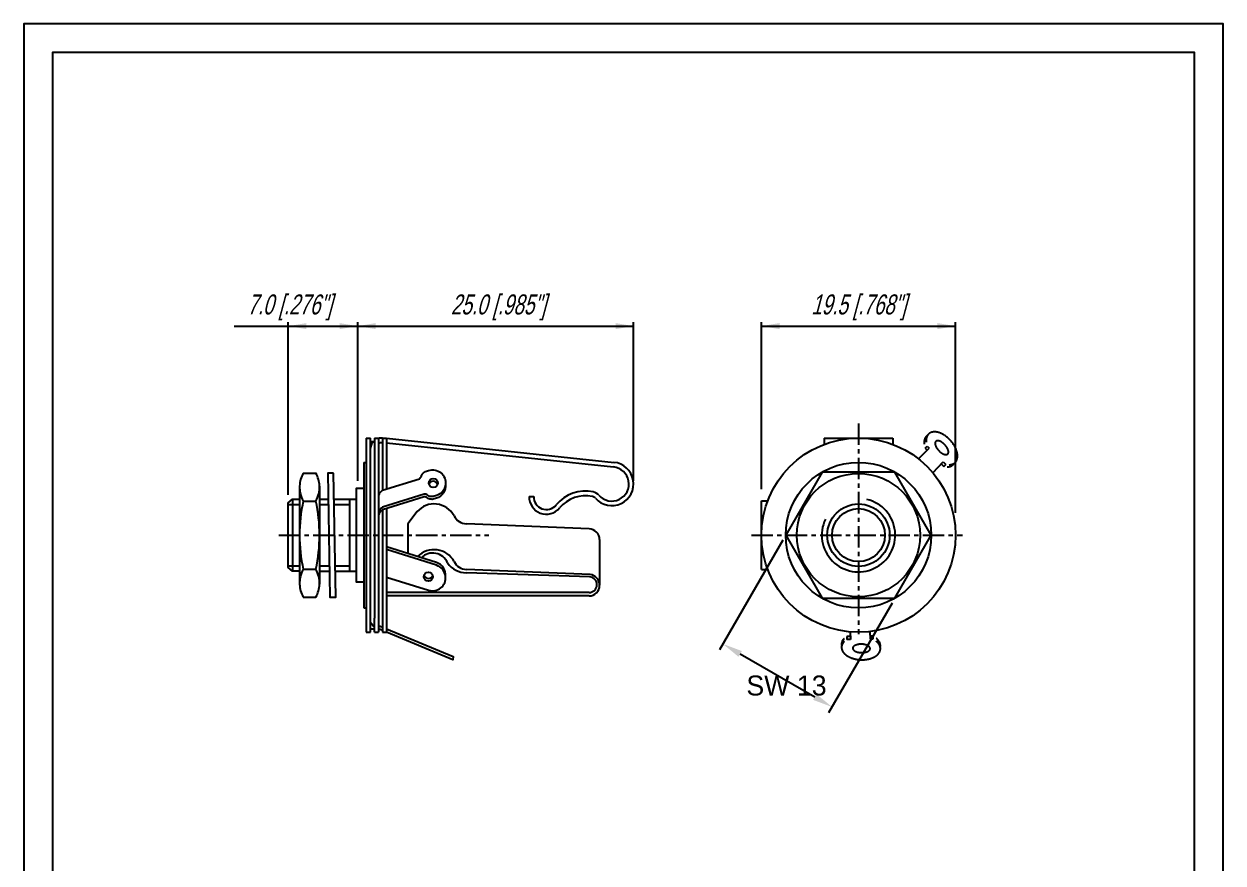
# Model space of a CAD drawing. Extents: x 0 to 210, y 0 to 297.
# Drawn here: x 0 to 210, y 150.1 to 297 of the extents above; entities that cross this region are included whole.
import ezdxf
from ezdxf.enums import TextEntityAlignment as Align

# ---------------------------------------------------------------- set-up
doc = ezdxf.new("R2010")
doc.units = 0
doc.header["$LTSCALE"] = 3
doc.linetypes.add('AUSGEZOGEN', pattern=[0])
doc.linetypes.add('CENTER', pattern=[2, 1.25, -0.25, 0.25, -0.25])
doc.layers.get('0').update_dxf_attribs({"linetype": 'AUSGEZOGEN'})
for name, color, linetype in [('025', 4, 'AUSGEZOGEN'), ('035', 3, 'AUSGEZOGEN'), ('05', 2, 'AUSGEZOGEN'), ('BEM1', 4, 'AUSGEZOGEN'), ('MITTE', 4, 'CENTER'), ('RAHMEN', 2, 'AUSGEZOGEN')]:
    doc.layers.add(name, color=color, linetype=linetype)
doc.styles.get("Standard").update_dxf_attribs({"font": 'txt', "width": 0.7, "oblique": 15})

msp = doc.modelspace()

# ---------------------------------------------------------------- linework, layer by layer
at = {"layer": '025'}
for p, q in [((157.811968, 222.71368), (158.162972, 223.075549)), ((158.162972, 223.075549), (158.525477, 222.723929)), ((161.003836, 220.319979), (161.46036, 219.877162)), ((161.109356, 219.515293), (161.46036, 219.877162)), ((46.282109, 212.862729), (48.265666, 212.862729)), ((51.764092, 212.862729), (53.291346, 212.862729)), ((54.321411, 212.862729), (57.013489, 212.862729)), ((46.282109, 202.124525), (48.265666, 202.124525)), ((51.764092, 202.124525), (53.478782, 202.124525)), ((54.508847, 202.124525), (57.013489, 202.124525)), ((99.158726, 200.614075), (77.487492, 201.495965)), ((144.085568, 189.73605), (144.093251, 189.231973)), ((144.729181, 189.241665), (144.093251, 189.231973)), ((148.686458, 189.301976), (148.181495, 189.29428)), ((148.678775, 189.806054), (148.686458, 189.301976))]:
    msp.add_line(p, q, dxfattribs=at)
for points in [[(73.839639, 216.388457, -0.298517), (72.248414, 214.446066), (71.681208, 214.267958, -0.11801), (70.91565, 214.334507, -0.035741), (70.62759, 214.527375, 0.179189), (70.096533, 214.695631), (62.777008, 212.397226)], [(73.839639, 200.27188, 0.298517), (72.248414, 202.214271), (63.482239, 204.96694)]]:
    msp.add_lwpolyline(points, format="xyb", dxfattribs=at)
for points in [[(158.325, 225.081, 0), (158.319, 225.074, 0), (158.313, 225.066, 0), (158.307, 225.058, 0), (158.301, 225.051, 0), (158.295, 225.043, 0), (158.29, 225.035, 0), (158.284, 225.027, 0), (158.278, 225.019, 0), (158.273, 225.011, 0), (158.267, 225.003, 0), (158.262, 224.995, 0), (158.256, 224.987, 0), (158.251, 224.979, 0), (158.246, 224.971, 0), (158.24, 224.963, 0), (158.235, 224.954, 0), (158.23, 224.946, 0), (158.225, 224.938, 0), (158.22, 224.929, 0), (158.215, 224.921, 0), (158.21, 224.912, 0), (158.205, 224.904, 0), (158.2, 224.895, 0), (158.196, 224.886, 0), (158.191, 224.878, 0), (158.186, 224.869, 0), (158.182, 224.86, 0), (158.177, 224.851, 0), (158.173, 224.842, 0), (158.168, 224.833, 0), (158.164, 224.824, 0), (158.159, 224.815, 0), (158.155, 224.806, 0), (158.151, 224.797, 0), (158.147, 224.788, 0), (158.143, 224.779, 0), (158.139, 224.769, 0), (158.135, 224.76, 0), (158.131, 224.751, 0), (158.127, 224.741, 0), (158.123, 224.732, 0), (158.119, 224.722, 0), (158.115, 224.713, 0), (158.112, 224.703, 0), (158.108, 224.693, 0), (158.105, 224.684, 0), (158.101, 224.674, 0), (158.098, 224.664, 0), (158.094, 224.655, 0), (158.091, 224.645, 0), (158.088, 224.635, 0), (158.085, 224.625, 0), (158.081, 224.615, 0), (158.078, 224.605, 0), (158.075, 224.595, 0), (158.072, 224.585, 0), (158.07, 224.575, 0), (158.067, 224.565, 0), (158.064, 224.554, 0), (158.061, 224.544, 0), (158.058, 224.534, 0), (158.056, 224.524, 0), (158.053, 224.513, 0), (158.051, 224.503, 0), (158.048, 224.492, 0), (158.046, 224.482, 0), (158.044, 224.471, 0), (158.041, 224.461, 0), (158.039, 224.45, 0), (158.037, 224.44, 0), (158.035, 224.429, 0), (158.033, 224.418, 0), (158.031, 224.407, 0), (158.029, 224.397, 0), (158.027, 224.386, 0), (158.025, 224.375, 0), (158.023, 224.364, 0), (158.022, 224.353, 0), (158.02, 224.342, 0), (158.018, 224.331, 0), (158.017, 224.32, 0), (158.015, 224.309, 0), (158.014, 224.298, 0), (158.013, 224.287, 0), (158.011, 224.276, 0), (158.01, 224.265, 0), (158.009, 224.253, 0), (158.008, 224.242, 0), (158.007, 224.231, 0), (158.006, 224.219, 0), (158.005, 224.208, 0), (158.004, 224.197, 0), (158.003, 224.185, 0), (158.002, 224.174, 0), (158.002, 224.162, 0), (158.001, 224.151, 0), (158.001, 224.139, 0), (158, 224.128, 0), (158, 224.116, 0), (157.999, 224.104, 0), (157.999, 224.093, 0), (157.999, 224.081, 0), (157.998, 224.069, 0), (157.998, 224.057, 0), (157.998, 224.046, 0), (157.998, 224.034, 0), (157.998, 224.022, 0), (157.998, 224.01, 0), (157.998, 223.998, 0), (157.998, 223.986, 0), (157.999, 223.974, 0), (157.999, 223.962, 0), (157.999, 223.95, 0), (158, 223.938, 0), (158, 223.926, 0), (158.001, 223.914, 0), (158.001, 223.902, 0), (158.002, 223.89, 0), (158.003, 223.877, 0), (158.003, 223.865, 0), (158.004, 223.853, 0), (158.005, 223.841, 0), (158.006, 223.828, 0), (158.007, 223.816, 0), (158.008, 223.804, 0), (158.009, 223.792, 0), (158.01, 223.779, 0), (158.012, 223.767, 0)], [(161.79, 221.707, 0), (161.815, 221.733, 0), (161.837, 221.762, 0), (161.857, 221.793, 0), (161.874, 221.827, 0), (161.889, 221.863, 0), (161.9, 221.901, 0), (161.909, 221.942, 0), (161.915, 221.985, 0), (161.919, 222.03, 0), (161.919, 222.076, 0), (161.917, 222.125, 0), (161.911, 222.175, 0), (161.903, 222.226, 0), (161.893, 222.279, 0), (161.879, 222.334, 0), (161.863, 222.389, 0), (161.844, 222.446, 0), (161.822, 222.503, 0), (161.798, 222.561, 0), (161.771, 222.62, 0), (161.742, 222.679, 0), (161.71, 222.738, 0), (161.676, 222.798, 0), (161.64, 222.858, 0), (161.601, 222.917, 0), (161.561, 222.977, 0), (161.518, 223.036, 0), (161.474, 223.094, 0), (161.428, 223.152, 0), (161.38, 223.209, 0), (161.331, 223.265, 0), (161.28, 223.32, 0), (161.228, 223.373, 0), (161.175, 223.426, 0), (161.121, 223.476, 0), (161.066, 223.526, 0), (161.01, 223.573, 0), (160.953, 223.619, 0), (160.896, 223.663, 0), (160.839, 223.704, 0), (160.781, 223.744, 0), (160.724, 223.781, 0), (160.666, 223.816, 0), (160.609, 223.849, 0), (160.552, 223.879, 0), (160.495, 223.906, 0), (160.439, 223.931, 0), (160.384, 223.953, 0), (160.329, 223.973, 0), (160.276, 223.989, 0), (160.223, 224.003, 0), (160.172, 224.014, 0), (160.123, 224.022, 0), (160.074, 224.027, 0), (160.028, 224.029, 0), (159.983, 224.028, 0), (159.94, 224.025, 0), (159.899, 224.018, 0), (159.86, 224.009, 0), (159.823, 223.996, 0), (159.788, 223.981, 0), (159.756, 223.963, 0), (159.726, 223.942, 0), (159.698, 223.919, 0), (159.673, 223.892, 0), (159.65, 223.863, 0), (159.631, 223.832, 0), (159.614, 223.798, 0), (159.599, 223.762, 0), (159.587, 223.724, 0), (159.579, 223.683, 0), (159.572, 223.64, 0), (159.569, 223.595, 0), (159.569, 223.549, 0), (159.571, 223.5, 0), (159.576, 223.45, 0), (159.584, 223.399, 0), (159.595, 223.346, 0), (159.609, 223.291, 0), (159.625, 223.236, 0), (159.644, 223.18, 0), (159.666, 223.122, 0), (159.69, 223.064, 0), (159.717, 223.005, 0), (159.746, 222.946, 0), (159.778, 222.887, 0), (159.812, 222.827, 0), (159.848, 222.767, 0), (159.887, 222.708, 0), (159.927, 222.648, 0), (159.97, 222.589, 0), (160.014, 222.531, 0), (160.06, 222.473, 0), (160.108, 222.416, 0), (160.157, 222.36, 0), (160.208, 222.305, 0), (160.26, 222.252, 0), (160.313, 222.199, 0), (160.367, 222.149, 0), (160.422, 222.099, 0), (160.478, 222.052, 0), (160.534, 222.006, 0), (160.591, 221.962, 0), (160.649, 221.921, 0), (160.706, 221.881, 0), (160.764, 221.844, 0), (160.822, 221.809, 0), (160.879, 221.776, 0), (160.936, 221.746, 0), (160.993, 221.719, 0), (161.049, 221.694, 0), (161.104, 221.672, 0), (161.159, 221.653, 0), (161.212, 221.636, 0), (161.265, 221.622, 0), (161.316, 221.611, 0), (161.365, 221.603, 0), (161.414, 221.598, 0), (161.46, 221.596, 0), (161.505, 221.597, 0), (161.548, 221.6, 0), (161.589, 221.607, 0), (161.628, 221.616, 0), (161.665, 221.629, 0), (161.7, 221.644, 0), (161.732, 221.662, 0), (161.762, 221.683, 0), (161.79, 221.707, 0)], [(162.05, 219.809, 0), (162.058, 219.81, 0), (162.067, 219.81, 0), (162.075, 219.81, 0), (162.083, 219.81, 0), (162.091, 219.811, 0), (162.099, 219.811, 0), (162.107, 219.811, 0), (162.115, 219.812, 0), (162.124, 219.812, 0), (162.132, 219.813, 0), (162.14, 219.813, 0), (162.148, 219.814, 0), (162.156, 219.814, 0), (162.164, 219.815, 0), (162.172, 219.815, 0), (162.18, 219.816, 0), (162.188, 219.817, 0), (162.196, 219.817, 0), (162.204, 219.818, 0), (162.211, 219.819, 0), (162.219, 219.82, 0), (162.227, 219.821, 0), (162.235, 219.821, 0), (162.243, 219.822, 0), (162.251, 219.823, 0), (162.259, 219.824, 0), (162.266, 219.825, 0), (162.274, 219.826, 0), (162.282, 219.827, 0), (162.29, 219.829, 0), (162.297, 219.83, 0), (162.305, 219.831, 0), (162.313, 219.832, 0), (162.32, 219.833, 0), (162.328, 219.835, 0), (162.336, 219.836, 0), (162.343, 219.837, 0), (162.351, 219.839, 0), (162.359, 219.84, 0), (162.366, 219.842, 0), (162.374, 219.843, 0), (162.381, 219.845, 0), (162.389, 219.846, 0), (162.396, 219.848, 0), (162.404, 219.849, 0), (162.411, 219.851, 0), (162.418, 219.853, 0), (162.426, 219.854, 0), (162.433, 219.856, 0), (162.441, 219.858, 0), (162.448, 219.86, 0), (162.455, 219.862, 0), (162.463, 219.863, 0), (162.47, 219.865, 0), (162.477, 219.867, 0), (162.484, 219.869, 0), (162.492, 219.871, 0), (162.499, 219.873, 0), (162.506, 219.875, 0), (162.513, 219.878, 0), (162.52, 219.88, 0), (162.527, 219.882, 0), (162.535, 219.884, 0), (162.542, 219.886, 0), (162.549, 219.889, 0), (162.556, 219.891, 0), (162.563, 219.893, 0), (162.57, 219.896, 0), (162.577, 219.898, 0), (162.584, 219.9, 0), (162.591, 219.903, 0), (162.598, 219.905, 0), (162.604, 219.908, 0), (162.611, 219.91, 0), (162.618, 219.913, 0), (162.625, 219.916, 0), (162.632, 219.918, 0), (162.639, 219.921, 0), (162.645, 219.924, 0), (162.652, 219.926, 0), (162.659, 219.929, 0), (162.666, 219.932, 0), (162.672, 219.935, 0), (162.679, 219.938, 0), (162.686, 219.941, 0), (162.692, 219.944, 0), (162.699, 219.947, 0), (162.705, 219.95, 0), (162.712, 219.953, 0), (162.718, 219.956, 0), (162.725, 219.959, 0), (162.731, 219.962, 0), (162.738, 219.965, 0), (162.744, 219.968, 0), (162.751, 219.972, 0), (162.757, 219.975, 0), (162.763, 219.978, 0), (162.77, 219.981, 0), (162.776, 219.985, 0), (162.782, 219.988, 0), (162.789, 219.992, 0), (162.795, 219.995, 0), (162.801, 219.999, 0), (162.807, 220.002, 0), (162.813, 220.006, 0), (162.82, 220.009, 0), (162.826, 220.013, 0), (162.832, 220.016, 0), (162.838, 220.02, 0), (162.844, 220.024, 0), (162.85, 220.028, 0), (162.856, 220.031, 0), (162.862, 220.035, 0), (162.868, 220.039, 0), (162.874, 220.043, 0), (162.88, 220.047, 0), (162.886, 220.051, 0), (162.891, 220.054, 0), (162.897, 220.058, 0), (162.903, 220.062, 0), (162.909, 220.066, 0), (162.915, 220.071, 0), (162.92, 220.075, 0), (162.926, 220.079, 0), (162.932, 220.083, 0), (162.937, 220.087, 0), (162.943, 220.091, 0), (162.949, 220.096, 0)], [(143.628, 188.863, 0), (143.623, 188.857, 0), (143.617, 188.851, 0), (143.611, 188.845, 0), (143.606, 188.839, 0), (143.6, 188.833, 0), (143.595, 188.827, 0), (143.589, 188.821, 0), (143.584, 188.815, 0), (143.578, 188.809, 0), (143.573, 188.803, 0), (143.568, 188.797, 0), (143.562, 188.791, 0), (143.557, 188.785, 0), (143.552, 188.779, 0), (143.546, 188.773, 0), (143.541, 188.767, 0), (143.536, 188.76, 0), (143.531, 188.754, 0), (143.526, 188.748, 0), (143.521, 188.742, 0), (143.516, 188.736, 0), (143.511, 188.73, 0), (143.506, 188.724, 0), (143.501, 188.717, 0), (143.496, 188.711, 0), (143.491, 188.705, 0), (143.487, 188.699, 0), (143.482, 188.692, 0), (143.477, 188.686, 0), (143.473, 188.68, 0), (143.468, 188.674, 0), (143.463, 188.667, 0), (143.459, 188.661, 0), (143.454, 188.655, 0), (143.45, 188.648, 0), (143.445, 188.642, 0), (143.441, 188.636, 0), (143.436, 188.629, 0), (143.432, 188.623, 0), (143.428, 188.617, 0), (143.423, 188.61, 0), (143.419, 188.604, 0), (143.415, 188.598, 0), (143.411, 188.591, 0), (143.407, 188.585, 0), (143.403, 188.578, 0), (143.398, 188.572, 0), (143.394, 188.565, 0), (143.39, 188.559, 0), (143.387, 188.552, 0), (143.383, 188.546, 0), (143.379, 188.539, 0), (143.375, 188.533, 0), (143.371, 188.526, 0), (143.367, 188.52, 0), (143.364, 188.513, 0), (143.36, 188.507, 0), (143.356, 188.5, 0), (143.353, 188.494, 0), (143.349, 188.487, 0), (143.346, 188.481, 0), (143.342, 188.474, 0), (143.339, 188.468, 0), (143.335, 188.461, 0), (143.332, 188.454, 0), (143.328, 188.448, 0), (143.325, 188.441, 0), (143.322, 188.434, 0), (143.319, 188.428, 0), (143.315, 188.421, 0), (143.312, 188.415, 0), (143.309, 188.408, 0), (143.306, 188.401, 0), (143.303, 188.395, 0), (143.3, 188.388, 0), (143.297, 188.381, 0), (143.294, 188.375, 0), (143.291, 188.368, 0), (143.288, 188.361, 0), (143.285, 188.354, 0), (143.283, 188.348, 0), (143.28, 188.341, 0), (143.277, 188.334, 0), (143.274, 188.327, 0), (143.272, 188.321, 0), (143.269, 188.314, 0), (143.267, 188.307, 0), (143.264, 188.3, 0), (143.262, 188.294, 0), (143.259, 188.287, 0), (143.257, 188.28, 0), (143.255, 188.273, 0), (143.252, 188.266, 0), (143.25, 188.26, 0), (143.248, 188.253, 0), (143.245, 188.246, 0), (143.243, 188.239, 0), (143.241, 188.232, 0), (143.239, 188.226, 0), (143.237, 188.219, 0), (143.235, 188.212, 0), (143.233, 188.205, 0), (143.231, 188.198, 0), (143.229, 188.191, 0), (143.227, 188.184, 0), (143.226, 188.178, 0), (143.224, 188.171, 0), (143.222, 188.164, 0), (143.22, 188.157, 0), (143.219, 188.15, 0), (143.217, 188.143, 0), (143.215, 188.136, 0), (143.214, 188.129, 0), (143.212, 188.122, 0), (143.211, 188.115, 0), (143.21, 188.109, 0), (143.208, 188.102, 0), (143.207, 188.095, 0), (143.205, 188.088, 0), (143.204, 188.081, 0), (143.203, 188.074, 0), (143.202, 188.067, 0), (143.201, 188.06, 0), (143.199, 188.053, 0), (143.198, 188.046, 0), (143.197, 188.039, 0), (143.196, 188.032, 0), (143.195, 188.025, 0)], [(145.154, 187.705, 0), (145.155, 187.669, 0), (145.159, 187.633, 0), (145.167, 187.597, 0), (145.179, 187.561, 0), (145.194, 187.525, 0), (145.213, 187.489, 0), (145.236, 187.454, 0), (145.262, 187.42, 0), (145.291, 187.386, 0), (145.324, 187.353, 0), (145.36, 187.32, 0), (145.399, 187.288, 0), (145.441, 187.258, 0), (145.486, 187.228, 0), (145.534, 187.199, 0), (145.585, 187.171, 0), (145.638, 187.145, 0), (145.694, 187.12, 0), (145.753, 187.096, 0), (145.813, 187.073, 0), (145.876, 187.052, 0), (145.94, 187.032, 0), (146.006, 187.014, 0), (146.074, 186.998, 0), (146.143, 186.983, 0), (146.214, 186.969, 0), (146.286, 186.958, 0), (146.358, 186.948, 0), (146.432, 186.939, 0), (146.506, 186.933, 0), (146.58, 186.928, 0), (146.655, 186.925, 0), (146.73, 186.924, 0), (146.804, 186.925, 0), (146.878, 186.927, 0), (146.952, 186.931, 0), (147.025, 186.937, 0), (147.097, 186.945, 0), (147.169, 186.954, 0), (147.239, 186.965, 0), (147.307, 186.978, 0), (147.375, 186.992, 0), (147.44, 187.008, 0), (147.504, 187.026, 0), (147.565, 187.045, 0), (147.625, 187.066, 0), (147.682, 187.088, 0), (147.737, 187.111, 0), (147.789, 187.136, 0), (147.839, 187.162, 0), (147.885, 187.189, 0), (147.929, 187.218, 0), (147.97, 187.247, 0), (148.008, 187.278, 0), (148.042, 187.309, 0), (148.073, 187.341, 0), (148.101, 187.374, 0), (148.126, 187.408, 0), (148.146, 187.442, 0), (148.164, 187.477, 0), (148.178, 187.513, 0), (148.188, 187.548, 0), (148.194, 187.584, 0), (148.197, 187.62, 0), (148.196, 187.657, 0), (148.192, 187.693, 0), (148.184, 187.729, 0), (148.172, 187.765, 0), (148.156, 187.801, 0), (148.138, 187.836, 0), (148.115, 187.872, 0), (148.089, 187.906, 0), (148.06, 187.94, 0), (148.027, 187.973, 0), (147.991, 188.006, 0), (147.952, 188.038, 0), (147.91, 188.068, 0), (147.865, 188.098, 0), (147.817, 188.127, 0), (147.766, 188.155, 0), (147.713, 188.181, 0), (147.657, 188.206, 0), (147.598, 188.23, 0), (147.538, 188.253, 0), (147.475, 188.274, 0), (147.411, 188.294, 0), (147.345, 188.312, 0), (147.277, 188.328, 0), (147.207, 188.343, 0), (147.137, 188.357, 0), (147.065, 188.368, 0), (146.993, 188.378, 0), (146.919, 188.387, 0), (146.845, 188.393, 0), (146.771, 188.398, 0), (146.696, 188.401, 0), (146.621, 188.402, 0), (146.547, 188.401, 0), (146.473, 188.399, 0), (146.399, 188.395, 0), (146.326, 188.389, 0), (146.253, 188.381, 0), (146.182, 188.372, 0), (146.112, 188.361, 0), (146.044, 188.348, 0), (145.976, 188.334, 0), (145.911, 188.318, 0), (145.847, 188.3, 0), (145.786, 188.281, 0), (145.726, 188.26, 0), (145.669, 188.238, 0), (145.614, 188.215, 0), (145.562, 188.19, 0), (145.512, 188.164, 0), (145.466, 188.137, 0), (145.422, 188.108, 0), (145.381, 188.079, 0), (145.343, 188.048, 0), (145.309, 188.017, 0), (145.278, 187.985, 0), (145.25, 187.952, 0), (145.225, 187.918, 0), (145.204, 187.883, 0), (145.187, 187.849, 0), (145.173, 187.813, 0), (145.163, 187.778, 0), (145.157, 187.742, 0), (145.154, 187.705, 0)], [(149.99, 187.769, 0), (149.989, 187.779, 0), (149.988, 187.789, 0), (149.987, 187.798, 0), (149.985, 187.808, 0), (149.984, 187.817, 0), (149.983, 187.827, 0), (149.981, 187.836, 0), (149.979, 187.846, 0), (149.978, 187.856, 0), (149.976, 187.865, 0), (149.974, 187.875, 0), (149.972, 187.884, 0), (149.97, 187.894, 0), (149.968, 187.903, 0), (149.966, 187.913, 0), (149.964, 187.922, 0), (149.962, 187.932, 0), (149.959, 187.941, 0), (149.957, 187.951, 0), (149.954, 187.961, 0), (149.952, 187.97, 0), (149.949, 187.98, 0), (149.947, 187.989, 0), (149.944, 187.999, 0), (149.941, 188.008, 0), (149.938, 188.018, 0), (149.935, 188.027, 0), (149.932, 188.037, 0), (149.929, 188.046, 0), (149.926, 188.055, 0), (149.922, 188.065, 0), (149.919, 188.074, 0), (149.916, 188.084, 0), (149.912, 188.093, 0), (149.909, 188.103, 0), (149.905, 188.112, 0), (149.901, 188.122, 0), (149.898, 188.131, 0), (149.894, 188.14, 0), (149.89, 188.15, 0), (149.886, 188.159, 0), (149.882, 188.169, 0), (149.878, 188.178, 0), (149.873, 188.187, 0), (149.869, 188.197, 0), (149.865, 188.206, 0), (149.86, 188.215, 0), (149.856, 188.225, 0), (149.851, 188.234, 0), (149.847, 188.243, 0), (149.842, 188.253, 0), (149.837, 188.262, 0), (149.833, 188.271, 0), (149.828, 188.28, 0), (149.823, 188.29, 0), (149.818, 188.299, 0), (149.813, 188.308, 0), (149.807, 188.317, 0), (149.802, 188.326, 0), (149.797, 188.336, 0), (149.792, 188.345, 0), (149.786, 188.354, 0), (149.781, 188.363, 0), (149.775, 188.372, 0), (149.769, 188.381, 0), (149.764, 188.39, 0), (149.758, 188.399, 0), (149.752, 188.409, 0), (149.746, 188.418, 0), (149.74, 188.427, 0), (149.734, 188.436, 0), (149.728, 188.445, 0), (149.722, 188.454, 0), (149.715, 188.463, 0), (149.709, 188.472, 0), (149.703, 188.481, 0), (149.696, 188.49, 0), (149.69, 188.498, 0), (149.683, 188.507, 0), (149.677, 188.516, 0), (149.67, 188.525, 0), (149.663, 188.534, 0), (149.656, 188.543, 0), (149.649, 188.552, 0), (149.642, 188.56, 0), (149.635, 188.569, 0), (149.628, 188.578, 0), (149.621, 188.587, 0), (149.614, 188.596, 0), (149.606, 188.604, 0), (149.599, 188.613, 0), (149.592, 188.622, 0), (149.584, 188.63, 0), (149.576, 188.639, 0), (149.569, 188.648, 0), (149.561, 188.656, 0), (149.553, 188.665, 0), (149.546, 188.673, 0), (149.538, 188.682, 0), (149.53, 188.69, 0), (149.522, 188.699, 0), (149.514, 188.707, 0), (149.505, 188.716, 0), (149.497, 188.724, 0), (149.489, 188.733, 0), (149.481, 188.741, 0), (149.472, 188.749, 0), (149.464, 188.758, 0), (149.455, 188.766, 0), (149.447, 188.774, 0), (149.438, 188.783, 0), (149.429, 188.791, 0), (149.421, 188.799, 0), (149.412, 188.808, 0), (149.403, 188.816, 0), (149.394, 188.824, 0), (149.385, 188.832, 0), (149.376, 188.84, 0), (149.367, 188.848, 0), (149.358, 188.856, 0), (149.348, 188.864, 0), (149.339, 188.872, 0), (149.33, 188.88, 0), (149.32, 188.888, 0), (149.311, 188.896, 0), (149.301, 188.904, 0), (149.292, 188.912, 0), (149.282, 188.92, 0)]]:
    msp.add_polyline3d(points, dxfattribs=at)
for centre, radius in [((71.683716, 216.618424), 0.799794), ((146.157515, 207.493627), 10.8), ((70.829421, 200.214792), 0.799794)]:
    msp.add_circle(centre, radius, dxfattribs=at)
for centre, radius, start, end in [((71.683716, 216.133101), 0.799794, 17.662244, 162.337756), ((63.992194, 210.716015), 2.074402, 125.859548, 157.784517), ((146.157515, 207.493627), 6.431138, 154.159559, 76.794477), ((71.827962, 200.928096), 4.021647, 29.27349, 135.722104), ((77.487492, 203.850042), 2.354077, 203.945572, 270), ((70.829421, 200.700115), 0.799794, 197.662244, 342.337756), ((98.905389, 198.723399), 1.907574, 359.733613, 82.36825)]:
    msp.add_arc(centre, radius, start, end, dxfattribs=at)
at = {"layer": '035'}
for points in [[(48.265666, 216.099613, 0.138425), (48.900118, 213.469272, 0.106173), (48.900118, 201.517983, 0.138425), (48.265666, 198.887642)], [(51.764092, 198.887642, 0.138425), (51.12964, 201.517983, 0.106173), (51.12964, 213.469272, 0.138425), (51.764092, 216.099613)]]:
    msp.add_lwpolyline(points, format="xyb", dxfattribs=at)
at = {"layer": '05'}
for p, q in [((59.956085, 224.493627), (60.661316, 224.493627)), ((59.956085, 224.493627), (59.956085, 190.493627)), ((60.661316, 223.876269), (61.200556, 223.876269)), ((61.366547, 224.493627), (62.071778, 224.493627)), ((62.071778, 224.493627), (62.071778, 190.493627)), ((62.777008, 224.493627), (63.482239, 224.493627)), ((62.777008, 224.493627), (62.777008, 215.347678)), ((63.482239, 224.493627), (63.482239, 215.569127)), ((63.482239, 224.492313), (103.342928, 220.242702)), ((63.482239, 223.688136), (103.261499, 219.446857)), ((140.157515, 224.493627), (152.157515, 224.493627)), ((140.157515, 224.493627), (140.157515, 223.399601)), ((152.157515, 224.493627), (152.157515, 223.399601)), ((156.693381, 220.835124), (158.525477, 222.723929)), ((157.811968, 222.71368), (158.174472, 222.36206)), ((59.520876, 220.243627), (59.520876, 194.743627)), ((59.520876, 220.243627), (59.956085, 220.243627)), ((159.171741, 218.431174), (161.003836, 220.319979)), ((160.652832, 219.95811), (161.109356, 219.515293)), ((48.900118, 218.347381), (51.12964, 218.347381)), ((48.265666, 216.099613), (48.265666, 198.887642)), ((51.764092, 216.099613), (51.764092, 198.887642)), ((88.470866, 214.278016), (89.270601, 214.257404)), ((47.017758, 213.819073), (47.017758, 201.168181)), ((48.900118, 213.469272), (51.12964, 213.469272)), ((51.764092, 213.819073), (53.274653, 213.819073)), ((54.304718, 213.819073), (58.247638, 213.819073)), ((57.013489, 213.819073), (57.013489, 201.168181)), ((63.482239, 212.133353), (63.482239, 190.493627)), ((129.157515, 201.493627), (129.157515, 213.493627)), ((129.157515, 213.493627), (130.251541, 213.493627)), ((62.777008, 211.911903), (62.777008, 190.493627)), ((68.843287, 211.613934), (67.211523, 209.503747)), ((67.211523, 209.503747), (67.211523, 204.28123)), ((98.958652, 208.576602), (77.487492, 209.503747)), ((100.812942, 206.722312), (100.812942, 198.71453)), ((48.900118, 201.517983), (51.12964, 201.517983)), ((51.764092, 201.168181), (53.495475, 201.168181)), ((54.52554, 201.168181), (58.247638, 201.168181)), ((99.083751, 200.210041), (77.487492, 200.907446)), ((129.157515, 201.493627), (130.251541, 201.493627)), ((98.958652, 197.448759), (63.482239, 197.448759)), ((48.900118, 196.639874), (51.12964, 196.639874)), ((98.958652, 196.86024), (63.482239, 196.86024)), ((59.520876, 194.743627), (59.956085, 194.743627)), ((60.661316, 190.493627), (60.661316, 192.690142)), ((60.661316, 191.110986), (61.366547, 191.110986)), ((61.366547, 190.493627), (61.366547, 192.96725)), ((59.956085, 190.493627), (60.661316, 190.493627)), ((61.366547, 190.493627), (62.071778, 190.493627)), ((62.777008, 190.493627), (63.482239, 190.493627)), ((144.721498, 189.745742), (144.085568, 189.73605)), ((144.689081, 190.557167), (144.729181, 189.241665)), ((148.141395, 190.609782), (148.181495, 189.29428)), ((148.678775, 189.806054), (148.173812, 189.798358))]:
    msp.add_line(p, q, dxfattribs=at)
for points in [[(61.366547, 191.418002, -0.258641), (60.661316, 192.690142), (60.661316, 224.493627)], [(62.777008, 215.347678), (69.253214, 217.381272, 0.179189), (69.592759, 217.822907, -0.035741), (69.718858, 218.145825, -0.11801), (70.308951, 218.638062), (70.876157, 218.816171, -0.540219), (73.839639, 216.388457)], [(73.839639, 216.388457, -0.35731), (72.248414, 213.960743), (71.681208, 213.782635, -0.11801), (70.91565, 213.849184, -0.035741), (70.62759, 214.042052, 0.179189), (70.096533, 214.210308), (62.777008, 211.911903)], [(73.839639, 200.27188, 0.35731), (72.248414, 202.699594), (63.482239, 205.452263)], [(63.482239, 200.165932), (70.876157, 197.844166, 0.540219), (73.839639, 200.27188)]]:
    msp.add_lwpolyline(points, format="xyb", dxfattribs=at)
for points in [[(61.366547, 224.493627), (61.366547, 192.96725)], [(59.520876, 199.290194), (58.247638, 199.290194), (58.247638, 215.697061), (59.520876, 215.697061)], [(48.265666, 201.168181), (47.017758, 201.168181), (46.282109, 201.830266), (46.282109, 213.156989), (47.017758, 213.819073), (48.265666, 213.819073)], [(62.071778, 191.672451), (62.777008, 191.381653)], [(62.777008, 190.810335), (62.071778, 191.103157)], [(63.482239, 191.090855), (75.172532, 186.270425), (75.123324, 185.683967), (63.482239, 190.517513)]]:
    msp.add_lwpolyline(points, dxfattribs=at)
for points in [[(139.786392, 218.528737), (133.415268, 207.493627), (139.786392, 196.458518), (152.528639, 196.458518), (158.899762, 207.493627), (152.528639, 218.528737)], [(54.225705, 218.345727), (53.195953, 218.327753), (53.574802, 196.623553), (54.604553, 196.641527)]]:
    msp.add_lwpolyline(points, close=True, dxfattribs=at)
for points in [[(158.193, 224.934, 0), (158.183, 224.926, 0), (158.174, 224.919, 0), (158.165, 224.911, 0), (158.155, 224.904, 0), (158.146, 224.896, 0), (158.137, 224.888, 0), (158.128, 224.881, 0), (158.119, 224.873, 0), (158.11, 224.865, 0), (158.101, 224.857, 0), (158.093, 224.849, 0), (158.084, 224.84, 0), (158.075, 224.832, 0), (158.067, 224.824, 0), (158.059, 224.815, 0), (158.05, 224.806, 0), (158.042, 224.798, 0), (158.034, 224.789, 0), (158.026, 224.78, 0), (158.018, 224.771, 0), (158.01, 224.762, 0), (158.002, 224.753, 0), (157.994, 224.744, 0), (157.986, 224.735, 0), (157.979, 224.726, 0), (157.971, 224.716, 0), (157.964, 224.707, 0), (157.956, 224.697, 0), (157.949, 224.687, 0), (157.942, 224.678, 0), (157.935, 224.668, 0), (157.928, 224.658, 0), (157.921, 224.648, 0), (157.914, 224.638, 0), (157.907, 224.628, 0), (157.9, 224.618, 0), (157.894, 224.608, 0), (157.887, 224.597, 0), (157.881, 224.587, 0), (157.874, 224.576, 0), (157.868, 224.566, 0), (157.862, 224.555, 0), (157.856, 224.544, 0), (157.85, 224.534, 0), (157.844, 224.523, 0), (157.838, 224.512, 0), (157.832, 224.501, 0), (157.826, 224.49, 0), (157.821, 224.479, 0), (157.815, 224.467, 0), (157.81, 224.456, 0), (157.804, 224.445, 0), (157.799, 224.433, 0), (157.794, 224.422, 0), (157.789, 224.41, 0), (157.784, 224.399, 0), (157.779, 224.387, 0), (157.774, 224.375, 0), (157.769, 224.363, 0), (157.765, 224.351, 0), (157.76, 224.339, 0), (157.756, 224.327, 0), (157.751, 224.315, 0), (157.747, 224.303, 0), (157.743, 224.291, 0), (157.739, 224.278, 0), (157.735, 224.266, 0), (157.731, 224.254, 0), (157.727, 224.241, 0), (157.723, 224.228, 0), (157.719, 224.216, 0), (157.716, 224.203, 0), (157.712, 224.19, 0), (157.709, 224.178, 0), (157.706, 224.165, 0), (157.702, 224.152, 0), (157.699, 224.139, 0), (157.696, 224.126, 0), (157.693, 224.112, 0), (157.69, 224.099, 0), (157.688, 224.086, 0), (157.685, 224.073, 0), (157.682, 224.059, 0), (157.68, 224.046, 0), (157.677, 224.032, 0), (157.675, 224.019, 0), (157.673, 224.005, 0), (157.671, 223.992, 0), (157.669, 223.978, 0), (157.667, 223.964, 0), (157.665, 223.95, 0), (157.663, 223.936, 0), (157.661, 223.923, 0), (157.66, 223.909, 0), (157.658, 223.894, 0), (157.657, 223.88, 0), (157.656, 223.866, 0), (157.654, 223.852, 0), (157.653, 223.838, 0), (157.652, 223.824, 0), (157.651, 223.809, 0), (157.65, 223.795, 0), (157.65, 223.78, 0), (157.649, 223.766, 0), (157.648, 223.751, 0), (157.648, 223.737, 0), (157.648, 223.722, 0), (157.647, 223.707, 0), (157.647, 223.693, 0), (157.647, 223.678, 0), (157.647, 223.663, 0), (157.647, 223.648, 0), (157.647, 223.633, 0), (157.647, 223.618, 0), (157.648, 223.603, 0), (157.648, 223.588, 0), (157.649, 223.573, 0), (157.649, 223.558, 0), (157.65, 223.543, 0), (157.651, 223.528, 0), (157.652, 223.513, 0), (157.653, 223.497, 0), (157.654, 223.482, 0), (157.655, 223.467, 0), (157.656, 223.451, 0), (157.658, 223.436, 0), (157.659, 223.42, 0), (157.661, 223.405, 0)], [(162.949, 220.096, 0), (162.99, 220.129, 0), (163.03, 220.163, 0), (163.069, 220.2, 0), (163.106, 220.238, 0), (163.141, 220.278, 0), (163.175, 220.319, 0), (163.207, 220.362, 0), (163.238, 220.406, 0), (163.267, 220.452, 0), (163.294, 220.5, 0), (163.32, 220.549, 0), (163.344, 220.599, 0), (163.366, 220.651, 0), (163.386, 220.704, 0), (163.405, 220.758, 0), (163.422, 220.814, 0), (163.437, 220.87, 0), (163.451, 220.928, 0), (163.462, 220.988, 0), (163.472, 221.048, 0), (163.48, 221.11, 0), (163.487, 221.172, 0), (163.491, 221.236, 0), (163.494, 221.3, 0), (163.494, 221.365, 0), (163.493, 221.432, 0), (163.491, 221.499, 0), (163.486, 221.567, 0), (163.479, 221.635, 0), (163.471, 221.705, 0), (163.461, 221.775, 0), (163.449, 221.845, 0), (163.436, 221.917, 0), (163.42, 221.988, 0), (163.403, 222.06, 0), (163.384, 222.133, 0), (163.364, 222.206, 0), (163.341, 222.279, 0), (163.317, 222.353, 0), (163.291, 222.426, 0), (163.264, 222.5, 0), (163.235, 222.574, 0), (163.204, 222.649, 0), (163.171, 222.723, 0), (163.137, 222.797, 0), (163.102, 222.871, 0), (163.064, 222.945, 0), (163.026, 223.019, 0), (162.986, 223.093, 0), (162.944, 223.166, 0), (162.901, 223.239, 0), (162.856, 223.312, 0), (162.81, 223.384, 0), (162.763, 223.456, 0), (162.714, 223.527, 0), (162.664, 223.598, 0), (162.613, 223.668, 0), (162.561, 223.737, 0), (162.507, 223.806, 0), (162.452, 223.874, 0), (162.396, 223.942, 0), (162.339, 224.008, 0), (162.281, 224.074, 0), (162.222, 224.139, 0), (162.162, 224.202, 0), (162.101, 224.265, 0), (162.039, 224.327, 0), (161.976, 224.388, 0), (161.913, 224.447, 0), (161.848, 224.505, 0), (161.783, 224.563, 0), (161.718, 224.619, 0), (161.651, 224.673, 0), (161.584, 224.727, 0), (161.517, 224.779, 0), (161.449, 224.829, 0), (161.38, 224.879, 0), (161.311, 224.926, 0), (161.242, 224.973, 0), (161.172, 225.018, 0), (161.102, 225.061, 0), (161.032, 225.103, 0), (160.962, 225.143, 0), (160.891, 225.181, 0), (160.821, 225.218, 0), (160.75, 225.253, 0), (160.679, 225.287, 0), (160.609, 225.319, 0), (160.538, 225.349, 0), (160.468, 225.377, 0), (160.398, 225.404, 0), (160.328, 225.428, 0), (160.258, 225.451, 0), (160.189, 225.473, 0), (160.12, 225.492, 0), (160.051, 225.509, 0), (159.983, 225.525, 0), (159.916, 225.539, 0), (159.848, 225.55, 0), (159.782, 225.56, 0), (159.716, 225.569, 0), (159.651, 225.575, 0), (159.587, 225.579, 0), (159.523, 225.581, 0), (159.46, 225.582, 0), (159.398, 225.58, 0), (159.337, 225.577, 0), (159.277, 225.572, 0), (159.218, 225.565, 0), (159.159, 225.556, 0), (159.102, 225.545, 0), (159.046, 225.532, 0), (158.991, 225.517, 0), (158.938, 225.501, 0), (158.885, 225.482, 0), (158.834, 225.462, 0), (158.783, 225.44, 0), (158.735, 225.416, 0), (158.687, 225.39, 0), (158.641, 225.363, 0), (158.596, 225.333, 0), (158.553, 225.302, 0), (158.511, 225.27, 0), (158.471, 225.235, 0), (158.432, 225.199, 0), (158.395, 225.162, 0), (158.359, 225.122, 0), (158.325, 225.081, 0)], [(161.699, 219.448, 0), (161.71, 219.448, 0), (161.721, 219.448, 0), (161.732, 219.448, 0), (161.743, 219.449, 0), (161.754, 219.449, 0), (161.765, 219.45, 0), (161.776, 219.45, 0), (161.786, 219.451, 0), (161.797, 219.452, 0), (161.808, 219.452, 0), (161.819, 219.453, 0), (161.829, 219.454, 0), (161.84, 219.455, 0), (161.851, 219.456, 0), (161.861, 219.457, 0), (161.872, 219.458, 0), (161.883, 219.459, 0), (161.893, 219.461, 0), (161.904, 219.462, 0), (161.914, 219.463, 0), (161.924, 219.465, 0), (161.935, 219.466, 0), (161.945, 219.468, 0), (161.956, 219.469, 0), (161.966, 219.471, 0), (161.976, 219.473, 0), (161.986, 219.474, 0), (161.997, 219.476, 0), (162.007, 219.478, 0), (162.017, 219.48, 0), (162.027, 219.482, 0), (162.037, 219.484, 0), (162.047, 219.486, 0), (162.057, 219.488, 0), (162.067, 219.491, 0), (162.077, 219.493, 0), (162.087, 219.495, 0), (162.097, 219.498, 0), (162.107, 219.5, 0), (162.116, 219.503, 0), (162.126, 219.505, 0), (162.136, 219.508, 0), (162.146, 219.511, 0), (162.155, 219.514, 0), (162.165, 219.516, 0), (162.174, 219.519, 0), (162.184, 219.522, 0), (162.193, 219.525, 0), (162.203, 219.528, 0), (162.212, 219.531, 0), (162.222, 219.535, 0), (162.231, 219.538, 0), (162.24, 219.541, 0), (162.25, 219.545, 0), (162.259, 219.548, 0), (162.268, 219.551, 0), (162.277, 219.555, 0), (162.286, 219.559, 0), (162.295, 219.562, 0), (162.304, 219.566, 0), (162.313, 219.57, 0), (162.322, 219.574, 0), (162.331, 219.577, 0), (162.34, 219.581, 0), (162.349, 219.585, 0), (162.358, 219.589, 0), (162.367, 219.594, 0), (162.375, 219.598, 0), (162.384, 219.602, 0), (162.393, 219.606, 0), (162.401, 219.611, 0), (162.41, 219.615, 0), (162.418, 219.619, 0), (162.427, 219.624, 0), (162.435, 219.628, 0), (162.443, 219.633, 0), (162.452, 219.638, 0), (162.46, 219.642, 0), (162.468, 219.647, 0), (162.477, 219.652, 0), (162.485, 219.657, 0), (162.493, 219.662, 0), (162.501, 219.667, 0), (162.509, 219.672, 0), (162.517, 219.677, 0), (162.525, 219.682, 0), (162.533, 219.688, 0), (162.541, 219.693, 0), (162.548, 219.698, 0), (162.556, 219.704, 0), (162.564, 219.709, 0), (162.572, 219.715, 0), (162.579, 219.72, 0), (162.587, 219.726, 0), (162.594, 219.731, 0), (162.602, 219.737, 0), (162.609, 219.743, 0), (162.617, 219.749, 0), (162.624, 219.755, 0), (162.631, 219.76, 0), (162.639, 219.766, 0), (162.646, 219.773, 0), (162.653, 219.779, 0), (162.66, 219.785, 0), (162.667, 219.791, 0), (162.674, 219.797, 0), (162.681, 219.804, 0), (162.688, 219.81, 0), (162.695, 219.816, 0), (162.702, 219.823, 0), (162.709, 219.829, 0), (162.715, 219.836, 0), (162.722, 219.843, 0), (162.729, 219.849, 0), (162.735, 219.856, 0), (162.742, 219.863, 0), (162.748, 219.87, 0), (162.755, 219.876, 0), (162.761, 219.883, 0), (162.768, 219.89, 0), (162.774, 219.897, 0), (162.78, 219.904, 0), (162.786, 219.912, 0), (162.793, 219.919, 0), (162.799, 219.926, 0), (162.805, 219.933, 0), (162.811, 219.941, 0), (162.817, 219.948, 0)], [(143.621, 189.367, 0), (143.613, 189.359, 0), (143.605, 189.351, 0), (143.598, 189.343, 0), (143.591, 189.335, 0), (143.583, 189.327, 0), (143.576, 189.319, 0), (143.569, 189.311, 0), (143.561, 189.303, 0), (143.554, 189.295, 0), (143.547, 189.286, 0), (143.54, 189.278, 0), (143.533, 189.27, 0), (143.526, 189.262, 0), (143.519, 189.254, 0), (143.513, 189.245, 0), (143.506, 189.237, 0), (143.499, 189.229, 0), (143.493, 189.22, 0), (143.486, 189.212, 0), (143.48, 189.204, 0), (143.473, 189.195, 0), (143.467, 189.187, 0), (143.461, 189.179, 0), (143.455, 189.17, 0), (143.449, 189.162, 0), (143.443, 189.153, 0), (143.437, 189.145, 0), (143.431, 189.136, 0), (143.425, 189.128, 0), (143.419, 189.119, 0), (143.413, 189.111, 0), (143.408, 189.102, 0), (143.402, 189.093, 0), (143.396, 189.085, 0), (143.391, 189.076, 0), (143.386, 189.068, 0), (143.38, 189.059, 0), (143.375, 189.05, 0), (143.37, 189.041, 0), (143.365, 189.033, 0), (143.36, 189.024, 0), (143.355, 189.015, 0), (143.35, 189.007, 0), (143.345, 188.998, 0), (143.34, 188.989, 0), (143.335, 188.98, 0), (143.331, 188.971, 0), (143.326, 188.962, 0), (143.322, 188.954, 0), (143.317, 188.945, 0), (143.313, 188.936, 0), (143.308, 188.927, 0), (143.304, 188.918, 0), (143.3, 188.909, 0), (143.296, 188.9, 0), (143.292, 188.891, 0), (143.288, 188.882, 0), (143.284, 188.873, 0), (143.28, 188.864, 0), (143.276, 188.855, 0), (143.273, 188.846, 0), (143.269, 188.837, 0), (143.265, 188.828, 0), (143.262, 188.819, 0), (143.259, 188.81, 0), (143.255, 188.801, 0), (143.252, 188.792, 0), (143.249, 188.783, 0), (143.246, 188.774, 0), (143.242, 188.764, 0), (143.239, 188.755, 0), (143.237, 188.746, 0), (143.234, 188.737, 0), (143.231, 188.728, 0), (143.228, 188.719, 0), (143.225, 188.709, 0), (143.223, 188.7, 0), (143.22, 188.691, 0), (143.218, 188.682, 0), (143.216, 188.673, 0), (143.213, 188.663, 0), (143.211, 188.654, 0), (143.209, 188.645, 0), (143.207, 188.636, 0), (143.205, 188.626, 0), (143.203, 188.617, 0), (143.201, 188.608, 0), (143.199, 188.598, 0), (143.197, 188.589, 0), (143.196, 188.58, 0), (143.194, 188.571, 0), (143.192, 188.561, 0), (143.191, 188.552, 0), (143.19, 188.543, 0), (143.188, 188.533, 0), (143.187, 188.524, 0), (143.186, 188.515, 0), (143.185, 188.505, 0), (143.184, 188.496, 0), (143.183, 188.486, 0), (143.182, 188.477, 0), (143.181, 188.468, 0), (143.18, 188.458, 0), (143.18, 188.449, 0), (143.179, 188.44, 0), (143.178, 188.43, 0), (143.178, 188.421, 0), (143.177, 188.411, 0), (143.177, 188.402, 0), (143.177, 188.393, 0), (143.177, 188.383, 0), (143.177, 188.374, 0), (143.177, 188.364, 0), (143.177, 188.355, 0), (143.177, 188.345, 0), (143.177, 188.336, 0), (143.177, 188.327, 0), (143.177, 188.317, 0), (143.178, 188.308, 0), (143.178, 188.298, 0), (143.179, 188.289, 0), (143.179, 188.279, 0), (143.18, 188.27, 0), (143.181, 188.261, 0), (143.181, 188.251, 0), (143.182, 188.242, 0), (143.183, 188.232, 0), (143.184, 188.223, 0)], [(149.979, 187.967, 0), (149.981, 187.979, 0), (149.982, 187.991, 0), (149.983, 188.003, 0), (149.985, 188.015, 0), (149.986, 188.026, 0), (149.987, 188.038, 0), (149.988, 188.05, 0), (149.988, 188.062, 0), (149.989, 188.074, 0), (149.989, 188.086, 0), (149.99, 188.098, 0), (149.99, 188.11, 0), (149.99, 188.122, 0), (149.99, 188.134, 0), (149.99, 188.146, 0), (149.99, 188.158, 0), (149.99, 188.17, 0), (149.989, 188.182, 0), (149.989, 188.194, 0), (149.988, 188.206, 0), (149.988, 188.218, 0), (149.987, 188.23, 0), (149.986, 188.242, 0), (149.985, 188.254, 0), (149.983, 188.266, 0), (149.982, 188.278, 0), (149.981, 188.29, 0), (149.979, 188.301, 0), (149.978, 188.313, 0), (149.976, 188.325, 0), (149.974, 188.337, 0), (149.972, 188.349, 0), (149.97, 188.361, 0), (149.968, 188.373, 0), (149.965, 188.385, 0), (149.963, 188.397, 0), (149.96, 188.409, 0), (149.958, 188.421, 0), (149.955, 188.433, 0), (149.952, 188.445, 0), (149.949, 188.457, 0), (149.946, 188.469, 0), (149.942, 188.481, 0), (149.939, 188.493, 0), (149.936, 188.504, 0), (149.932, 188.516, 0), (149.928, 188.528, 0), (149.925, 188.54, 0), (149.921, 188.552, 0), (149.917, 188.564, 0), (149.912, 188.576, 0), (149.908, 188.587, 0), (149.904, 188.599, 0), (149.899, 188.611, 0), (149.895, 188.623, 0), (149.89, 188.635, 0), (149.885, 188.646, 0), (149.88, 188.658, 0), (149.875, 188.67, 0), (149.87, 188.682, 0), (149.865, 188.693, 0), (149.86, 188.705, 0), (149.854, 188.717, 0), (149.849, 188.728, 0), (149.843, 188.74, 0), (149.837, 188.752, 0), (149.831, 188.763, 0), (149.825, 188.775, 0), (149.819, 188.786, 0), (149.813, 188.798, 0), (149.806, 188.809, 0), (149.8, 188.821, 0), (149.793, 188.832, 0), (149.787, 188.844, 0), (149.78, 188.855, 0), (149.773, 188.867, 0), (149.766, 188.878, 0), (149.759, 188.89, 0), (149.752, 188.901, 0), (149.745, 188.912, 0), (149.737, 188.924, 0), (149.73, 188.935, 0), (149.722, 188.946, 0), (149.714, 188.957, 0), (149.706, 188.969, 0), (149.698, 188.98, 0), (149.69, 188.991, 0), (149.682, 189.002, 0), (149.674, 189.013, 0), (149.666, 189.025, 0), (149.657, 189.036, 0), (149.649, 189.047, 0), (149.64, 189.058, 0), (149.631, 189.069, 0), (149.622, 189.08, 0), (149.613, 189.091, 0), (149.604, 189.102, 0), (149.595, 189.112, 0), (149.586, 189.123, 0), (149.577, 189.134, 0), (149.567, 189.145, 0), (149.557, 189.156, 0), (149.548, 189.167, 0), (149.538, 189.177, 0), (149.528, 189.188, 0), (149.518, 189.199, 0), (149.508, 189.209, 0), (149.498, 189.22, 0), (149.488, 189.23, 0), (149.477, 189.241, 0), (149.467, 189.251, 0), (149.456, 189.262, 0), (149.446, 189.272, 0), (149.435, 189.283, 0), (149.424, 189.293, 0), (149.413, 189.303, 0), (149.402, 189.314, 0), (149.391, 189.324, 0), (149.38, 189.334, 0), (149.368, 189.344, 0), (149.357, 189.354, 0), (149.345, 189.364, 0), (149.334, 189.375, 0), (149.322, 189.385, 0), (149.31, 189.395, 0), (149.298, 189.404, 0), (149.287, 189.414, 0), (149.274, 189.424, 0)], [(143.195, 188.025, 0), (143.189, 187.972, 0), (143.186, 187.92, 0), (143.184, 187.867, 0), (143.185, 187.813, 0), (143.188, 187.76, 0), (143.193, 187.707, 0), (143.201, 187.654, 0), (143.211, 187.601, 0), (143.223, 187.548, 0), (143.237, 187.495, 0), (143.253, 187.442, 0), (143.272, 187.39, 0), (143.293, 187.338, 0), (143.316, 187.286, 0), (143.341, 187.234, 0), (143.368, 187.183, 0), (143.398, 187.132, 0), (143.429, 187.081, 0), (143.463, 187.031, 0), (143.499, 186.981, 0), (143.536, 186.932, 0), (143.576, 186.884, 0), (143.618, 186.836, 0), (143.662, 186.788, 0), (143.707, 186.741, 0), (143.755, 186.695, 0), (143.804, 186.65, 0), (143.856, 186.605, 0), (143.909, 186.561, 0), (143.964, 186.518, 0), (144.02, 186.475, 0), (144.079, 186.434, 0), (144.138, 186.393, 0), (144.2, 186.353, 0), (144.263, 186.314, 0), (144.328, 186.277, 0), (144.394, 186.24, 0), (144.462, 186.204, 0), (144.531, 186.169, 0), (144.601, 186.135, 0), (144.673, 186.102, 0), (144.746, 186.07, 0), (144.82, 186.039, 0), (144.896, 186.01, 0), (144.972, 185.982, 0), (145.05, 185.954, 0), (145.128, 185.928, 0), (145.208, 185.903, 0), (145.288, 185.88, 0), (145.37, 185.857, 0), (145.452, 185.836, 0), (145.535, 185.816, 0), (145.618, 185.798, 0), (145.703, 185.781, 0), (145.787, 185.764, 0), (145.873, 185.75, 0), (145.959, 185.736, 0), (146.045, 185.724, 0), (146.131, 185.714, 0), (146.218, 185.704, 0), (146.306, 185.696, 0), (146.393, 185.689, 0), (146.48, 185.684, 0), (146.568, 185.68, 0), (146.656, 185.677, 0), (146.743, 185.676, 0), (146.83, 185.676, 0), (146.918, 185.678, 0), (147.005, 185.681, 0), (147.092, 185.685, 0), (147.178, 185.69, 0), (147.264, 185.697, 0), (147.35, 185.706, 0), (147.435, 185.715, 0), (147.519, 185.726, 0), (147.603, 185.739, 0), (147.687, 185.752, 0), (147.769, 185.767, 0), (147.851, 185.783, 0), (147.932, 185.801, 0), (148.012, 185.82, 0), (148.091, 185.84, 0), (148.169, 185.861, 0), (148.246, 185.884, 0), (148.322, 185.908, 0), (148.397, 185.933, 0), (148.471, 185.959, 0), (148.543, 185.986, 0), (148.614, 186.015, 0), (148.684, 186.045, 0), (148.752, 186.075, 0), (148.819, 186.107, 0), (148.885, 186.14, 0), (148.949, 186.175, 0), (149.011, 186.21, 0), (149.072, 186.246, 0), (149.131, 186.283, 0), (149.189, 186.321, 0), (149.245, 186.36, 0), (149.299, 186.4, 0), (149.351, 186.441, 0), (149.401, 186.483, 0), (149.45, 186.525, 0), (149.497, 186.568, 0), (149.541, 186.613, 0), (149.584, 186.657, 0), (149.625, 186.703, 0), (149.664, 186.749, 0), (149.701, 186.796, 0), (149.735, 186.844, 0), (149.768, 186.892, 0), (149.799, 186.941, 0), (149.827, 186.99, 0), (149.853, 187.04, 0), (149.878, 187.09, 0), (149.9, 187.14, 0), (149.919, 187.191, 0), (149.937, 187.243, 0), (149.952, 187.295, 0), (149.966, 187.347, 0), (149.977, 187.399, 0), (149.985, 187.451, 0), (149.992, 187.504, 0), (149.996, 187.557, 0), (149.998, 187.61, 0), (149.998, 187.663, 0), (149.995, 187.716, 0), (149.99, 187.769, 0)]]:
    msp.add_polyline3d(points, dxfattribs=at)
for radius in [17, 12.75, 5.458815, 4.639993]:
    msp.add_circle((146.157515, 207.493627), radius, dxfattribs=at)
for centre, radius, start, end in [((62.649532, 222.497694), 2, 129.90322, 173.777313), ((62.649532, 222.497694), 2, 86.345605, 106.790758), ((62.649532, 222.497694), 1.17, 83.744988, 119.591145), ((102.948682, 216.463208), 3.8, 221.148979, 84.271003), ((102.948682, 216.463208), 3, 221.148979, 84.271003), ((53.242343, 215.908326), 4.980352, 150.676813, 177.79883), ((46.787415, 215.908326), 4.980352, 2.20117, 29.323187), ((63.992194, 213.666467), 2.074402, 125.859548, 157.784517), ((91.490571, 214.20019), 3.020707, 178.523659, 320.325987), ((91.490571, 214.20019), 2.220707, 178.523659, 320.325987), ((98.354132, 208.507208), 6.696608, 78.453206, 140.325987), ((98.354132, 208.507208), 5.896608, 78.453206, 140.325987), ((99.334277, 213.304716), 1, 41.148979, 78.453206), ((99.334277, 213.304716), 1.8, 41.148979, 78.453206), ((71.836698, 208.949977), 4.00714, 29.158714, 138.332834), ((63.992194, 210.230692), 2.074402, 125.859548, 157.784517), ((77.487492, 211.857824), 2.354077, 203.945572, 270), ((98.958652, 206.722312), 1.85429, 0, 90), ((71.577734, 201.491659), 2.868109, 23.945572, 134.411295), ((77.443359, 204.791388), 3.884193, 213.355488, 270.651016), ((98.958652, 198.832234), 1.383475, 270, 84.812011), ((53.242343, 199.078928), 4.980352, 182.20117, 209.323187), ((46.787415, 199.078928), 4.980352, 330.676813, 357.79883), ((98.958652, 198.71453), 1.85429, 270, 0)]:
    msp.add_arc(centre, radius, start, end, dxfattribs=at)
at = {"layer": 'BEM1'}
for p, q in [((36.783281, 244.097048), (106.774764, 244.097048)), ((46.282109, 214.558275), (46.282109, 244.783391)), ((58.447571, 217.034911), (58.447571, 244.783391)), ((106.774764, 217.034911), (106.774764, 244.783391)), ((129.157515, 215.537153), (129.157515, 244.783391)), ((129.157515, 244.097048), (163.157515, 244.097048)), ((163.157515, 211.374586), (163.157515, 244.783391))]:
    msp.add_line(p, q, dxfattribs=at)
at = {"layer": 'BEM1', "color": 4}
for p, q in [((132.915268, 206.627602), (121.817344, 187.405434)), ((152.028639, 195.592493), (140.930715, 176.370324)), ((125.448433, 186.694664), (138.499626, 179.159555))]:
    msp.add_line(p, q, dxfattribs=at)
at = {"layer": 'BEM1'}
for points in [[(49.452281, 244.62541), (49.452281, 243.568686), (46.282109, 244.097048)], [(55.277399, 244.62541), (55.277399, 243.568686), (58.447571, 244.097048)], [(61.617744, 244.62541), (61.617744, 243.568686), (58.447571, 244.097048)], [(103.604591, 244.62541), (103.604591, 243.568686), (106.774764, 244.097048)], [(132.327688, 244.62541), (132.327688, 243.568686), (129.157515, 244.097048)], [(159.987343, 244.62541), (159.987343, 243.568686), (163.157515, 244.097048)]]:
    msp.add_solid(points, dxfattribs=at)
at = {"layer": 'BEM1', "color": 4}
for points in [[(125.7401, 187.199846), (125.156767, 186.189483), (122.417344, 188.444664)], [(138.791292, 179.664736), (138.207959, 178.654373), (141.530715, 177.409555)]]:
    msp.add_solid(points, dxfattribs=at)
at = {"layer": 'MITTE'}
for p, q in [((146.157515, 227.056804), (146.157515, 190.165104)), ((44.657371, 207.493627), (81.396326, 207.493627)), ((127.426717, 207.493627), (164.343595, 207.493627))]:
    msp.add_line(p, q, dxfattribs=at)
at = {"layer": 'RAHMEN', "color": 7}
msp.add_lwpolyline([(210, 0), (210, 297), (0, 297), (0, 0), (210, 0)], dxfattribs=at)
at = {"layer": 'RAHMEN'}
msp.add_lwpolyline([(205, 5), (205, 292), (5, 292), (5, 5)], close=True, dxfattribs=at)

# ---------------------------------------------------------------- texts
at = {"color": 3}
msp.add_text('SW 13', height=3.5, dxfattribs=at).set_placement((126.524, 179.417))
at = {"layer": 'BEM1', "color": 3, "oblique": 15, "width": 0.7}
for s, p in [('7.0 [.276"]', (46.53088, 247.893688)), ('25.0 [.985"]', (83.082805, 247.893688)), ('19.5 [.768"]', (146.201319, 247.893688))]:
    msp.add_text(s, height=3.5, dxfattribs=at).set_placement(p, align=Align.MIDDLE_CENTER)

doc.saveas('drawing.dxf')
